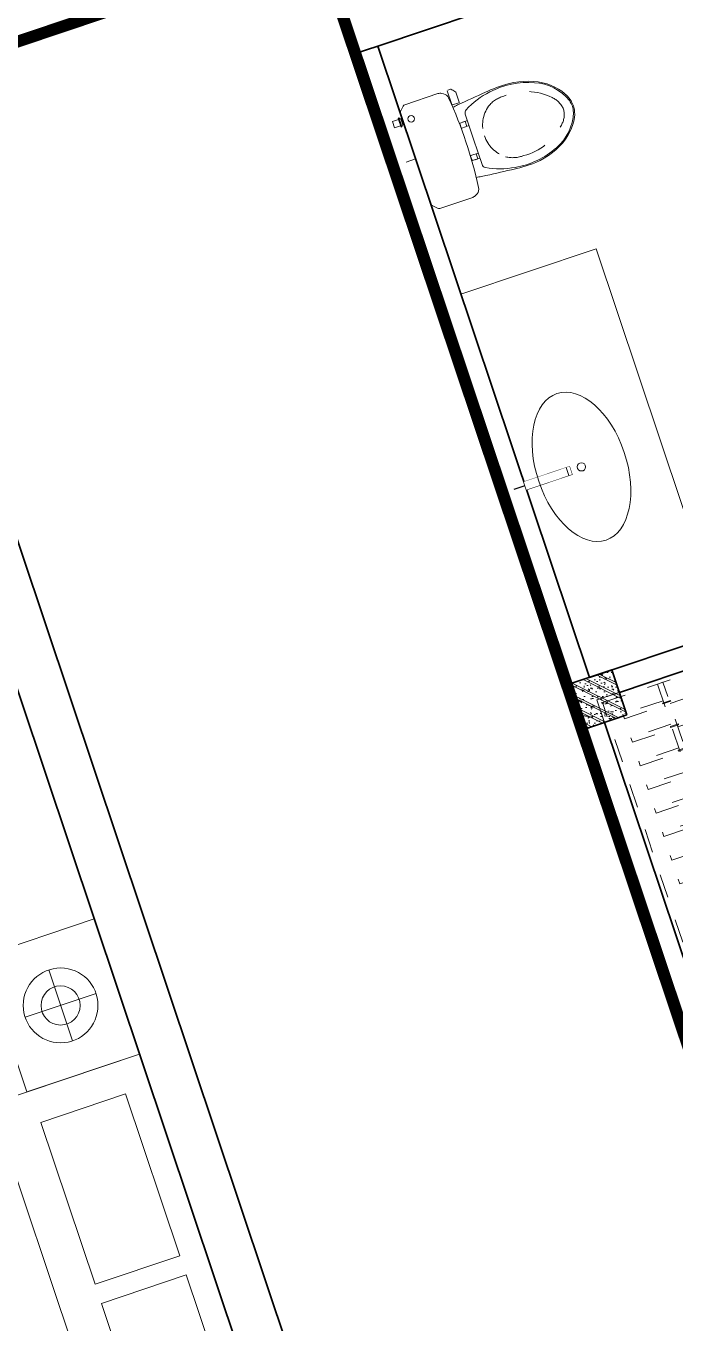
# Model space of a CAD drawing. Header units: metres. Extents: x 568332 to 569219, y 2065964 to 2066430.
# Drawn here: x 568511.16 to 568513.89, y 2066160.02 to 2066165.47 of the extents above; entities that cross this region are included whole.
import ezdxf

# ---------------------------------------------------------------- set-up
doc = ezdxf.new("R2010")
doc.units = ezdxf.units.M
for name, pattern in [('CENTER', [2, 1.25, -0.25, 0.25, -0.25]), ('HIDDEN', [0.375, 0.25, -0.125]), ('X-5M-G-MB PHONGNGU$0$HIDDEN2', [0.1875, 0.125, -0.0625]), ('xref-thap C (mb tang 32-2)$0$HIDDEN', [0.375, 0.25, -0.125])]:
    doc.linetypes.add(name, pattern=pattern)
doc.layers.get('0').update_dxf_attribs({"linetype": 'CONTINUOUS'})
doc.layers.get('DEFPOINTS').update_dxf_attribs({"linetype": 'CONTINUOUS'})
for name, color, linetype, lineweight in [('-CENTER', 143, 'CENTER', 13), ('-CONCRETE', 1, 'CONTINUOUS', 35), ('-DIM', 9, 'CONTINUOUS', 13), ('-FURNITURE', 46, 'CONTINUOUS', 9), ('-HATCH', 8, 'CONTINUOUS', 5), ('-LINE1', 7, 'CONTINUOUS', 18), ('-STEEL1', 1, 'CONTINUOUS', 35), ('-WALL', 4, 'CONTINUOUS', 35)]:
    doc.layers.add(name, color=color, linetype=linetype, lineweight=lineweight)
doc.layers.add('-RANH GIOI LO DAT', color=12, linetype='CONTINUOUS')

# ---------------------------------------------------------------- blocks, each defined once
blk = doc.blocks.new('M23-T3')
at = {"layer": '-RANH GIOI LO DAT', "linetype": 'HIDDEN', "ltscale": 10, "const_width": 50}
blk.add_lwpolyline([(193849.0853044649, -417513.9444146093), (193849.0853036951, -436932.6261630398), (202849.0853033838, -437357.6637355022), (202849.0853044041, -417513.9444152254)], close=True, dxfattribs=at)
blk = doc.blocks.new('A$C8a974c9c')
for p, q in [((1750.087982669494, 2957.416116623174), (1750.087982669657, 2642.58393779996)), ((1592.671893257969, 2800.000027211493), (1907.504072081182, 2800.000027211652)), ((1342.999452652235, 2500.000027214177), (1342.999452652119, 700.000027214177)), ((1750.087982669345, 242.5839378051005), (1750.087982669549, 557.4161166283138)), ((1592.67189325784, 400.0000272168018), (1907.504072081053, 400.0000272166017))]:
    blk.add_line(p, q)
for points in [[(1999.999452652235, 3100.000027209127), (1500.176512686827, 3100.000027209127), (1500.176512686827, 2500.000027214177), (1999.999452652235, 2500.000027214177)], [(1890.999452652235, 2360.000027214177), (1514.499452652235, 2360.000027214177), (1514.499452652148, 1642.500027214177), (1890.999452652148, 1642.500027214177)], [(1890.99945265209, 840.000027214177), (1514.49945265209, 840.000027214177), (1514.499452652148, 1557.500027214177), (1890.999452652148, 1557.500027214177)], [(1999.999452652119, 100.0000272192265), (1500.17651268671, 100.0000272192265), (1500.17651268671, 700.000027214177), (1999.999452652119, 700.000027214177)]]:
    blk.add_lwpolyline(points, close=True)
blk.add_lwpolyline([(1999.999452652235, 2500.000027214177), (-0.0005473477649502456, 2500.000027214177), (-0.0005473478813655674, 700.000027214177), (1999.999452652119, 700.000027214177), (1999.999452652235, 2500.000027214177)])
for centre, radius in [((1750.087982669561, 2800.000027211581), 157.4160894116067), ((1750.087982669561, 2800.000027211581), 82.41608941160666), ((1750.087982669432, 400.0000272166926), 157.4160894116067), ((1750.087982669432, 400.0000272166926), 82.41608941160666)]:
    blk.add_circle(centre, radius)
blk = doc.blocks.new('M22-T3')
at = {"layer": '-FURNITURE'}
blk.add_lwpolyline([(195719.9853458562, -353513.7632873619), (196869.9853452654, -353513.7632873941), (196869.9853452654, -354013.5862274242), (195719.9853458562, -354013.5862273918)], close=True, dxfattribs=at)
at = {"layer": '-RANH GIOI LO DAT', "linetype": 'HIDDEN', "ltscale": 10, "const_width": 50}
blk.add_lwpolyline([(193269.9853458561, -351313.7632874697), (193269.9853445153, -371157.4826077649), (199275.5518657939, -371441.1038758201), (204269.9853444727, -366676.9729739521), (204269.9853453184, -351313.7632879182)], close=True, dxfattribs=at)
at = {"layer": '-WALL'}
for p, q in [((194769.9853458564, -353313.7632873694), (200269.9853452557, -353313.7632873694)), ((195169.9853458561, -353513.7632873177), (200069.9853452553, -353513.7632874984))]:
    blk.add_line(p, q, dxfattribs=at)
at = {"layer": '-FURNITURE', "xscale": -1, "rotation": 270}
blk.add_blockref('A$C8a974c9c', (196769.9853180462, -355513.7627400786), dxfattribs=at)
blk = doc.blocks.new('*U187')
at = {"linetype": 'X-5M-G-MB PHONGNGU$0$HIDDEN2'}
for points in [[(0, 600.0000000004657), (0, 0), (1636.196318108544, -5.568266150429466e-10), (1636.196318108544, 599.9999999999088)], [(1616.196318108544, 579.9996613718355), (1616.196318108544, 19.99966137183562), (20, 20.00000000046566), (20, 580.0000000004657)], [(1616.196318108544, 286.6991212949177), (1616.196318108544, 313.0991212948245), (20, 313.0991212953813), (19.99999859370291, 286.6991212952417)], [(113.7817614636733, 319.1750910408318), (109.4317788550979, 319.1750910408318), (109.4317788550979, 280.441767644881), (113.7817614636733, 280.441767644881)], [(227.7817614636733, 319.1750910407849), (223.4317788550979, 319.1750910407849), (223.4317788550979, 280.4417676448341), (227.7817614636733, 280.4417676448341)], [(341.7817614636733, 319.175091040738), (337.4317788550979, 319.175091040738), (337.4317788550979, 280.4417676447872), (341.7817614636733, 280.4417676447872)], [(455.7817614636733, 319.1750910406911), (451.4317788550979, 319.1750910406911), (451.4317788550979, 280.4417676447403), (455.7817614636733, 280.4417676447403)], [(569.7817614636733, 319.1750910406442), (565.431778855098, 319.1750910406442), (565.431778855098, 280.4417676446934), (569.7817614636733, 280.4417676446934)], [(683.7817614636733, 319.1750910405973), (679.431778855098, 319.1750910405973), (679.431778855098, 280.4417676446465), (683.7817614636733, 280.4417676446465)], [(797.7817614636733, 319.1750910405504), (793.431778855098, 319.1750910405504), (793.431778855098, 280.4417676445996), (797.7817614636733, 280.4417676445996)], [(911.7817614636733, 319.1750910405035), (907.431778855098, 319.1750910405035), (907.431778855098, 280.4417676445527), (911.7817614636733, 280.4417676445527)], [(1025.781761463673, 319.1750910404566), (1021.431778855098, 319.1750910404566), (1021.431778855098, 280.4417676445057), (1025.781761463673, 280.4417676445057)], [(1139.781761463673, 319.1750910404097), (1135.431778855098, 319.1750910404097), (1135.431778855098, 280.4417676444588), (1139.781761463673, 280.4417676444588)], [(1253.781761463673, 319.1750910403628), (1249.431778855098, 319.1750910403628), (1249.431778855098, 280.4417676444119), (1253.781761463673, 280.4417676444119)], [(1367.781761463673, 319.1750910403159), (1363.431778855098, 319.1750910403159), (1363.431778855098, 280.441767644365), (1367.781761463673, 280.441767644365)], [(1481.781761463673, 319.175091040269), (1477.431778855098, 319.175091040269), (1477.431778855098, 280.4417676443181), (1481.781761463673, 280.4417676443181)], [(1595.781761463673, 319.175091040222), (1591.431778855098, 319.175091040222), (1591.431778855098, 280.4417676442712), (1595.781761463673, 280.4417676442712)]]:
    blk.add_lwpolyline(points, close=True, dxfattribs=at)
for points in [[(122.2409142897814, 313.1103512093413), (122.2409142897814, 515.2497102723445), (100.1765458012815, 515.2497102723445), (100.1765458012815, 313.1103512093413)], [(236.2409142897814, 313.1103512092944), (236.2409142897814, 515.2497102722975), (214.1765458012815, 515.2497102722975), (214.1765458012815, 313.1103512092944)], [(350.2409142897814, 313.1103512092475), (350.2409142897814, 515.2497102722507), (328.1765458012815, 515.2497102722507), (328.1765458012815, 313.1103512092475)], [(464.2409142897814, 313.1103512092006), (464.2409142897814, 515.2497102722037), (442.1765458012815, 515.2497102722037), (442.1765458012815, 313.1103512092006)], [(578.2409142897814, 313.1103512091537), (578.2409142897814, 515.2497102721569), (556.1765458012815, 515.2497102721569), (556.1765458012815, 313.1103512091537)], [(692.2409142897814, 313.1103512091068), (692.2409142897814, 515.24971027211), (670.1765458012815, 515.24971027211), (670.1765458012815, 313.1103512091068)], [(806.2409142897814, 313.1103512090599), (806.2409142897814, 515.249710272063), (784.1765458012815, 515.249710272063), (784.1765458012815, 313.1103512090599)], [(920.2409142897814, 313.110351209013), (920.2409142897814, 515.2497102720162), (898.1765458012815, 515.2497102720162), (898.1765458012815, 313.110351209013)], [(1034.240914289781, 313.1103512089661), (1034.240914289781, 515.2497102719692), (1012.176545801281, 515.2497102719692), (1012.176545801281, 313.1103512089661)], [(1148.240914289781, 313.1103512089192), (1148.240914289781, 515.2497102719224), (1126.176545801281, 515.2497102719224), (1126.176545801281, 313.1103512089192)], [(1262.240914289781, 313.1103512088723), (1262.240914289781, 515.2497102718754), (1240.176545801281, 515.2497102718754), (1240.176545801281, 313.1103512088723)], [(1376.240914289781, 313.1103512088254), (1376.240914289781, 515.2497102718285), (1354.176545801281, 515.2497102718285), (1354.176545801281, 313.1103512088254)], [(1490.240914289781, 313.1103512087785), (1490.240914289781, 515.2497102717816), (1468.176545801281, 515.2497102717816), (1468.176545801281, 313.1103512087785)], [(1604.240914289781, 313.1103512087315), (1604.240914289781, 515.2497102717347), (1582.176545801281, 515.2497102717347), (1582.176545801281, 313.1103512087315)], [(100.1765458012815, 286.7103512094345), (100.1765458012815, 92.0852110228024), (122.2409142897814, 92.0852110228024), (122.2409142897814, 286.7103512094345)], [(214.1765458012815, 286.7103512093876), (214.1765458012815, 92.08521102275549), (236.2409142897814, 92.08521102275549), (236.2409142897814, 286.7103512093876)], [(328.1765458012815, 286.7103512093407), (328.1765458012815, 92.08521102270858), (350.2409142897814, 92.08521102270858), (350.2409142897814, 286.7103512093407)], [(442.1765458012815, 286.7103512092938), (442.1765458012815, 92.08521102266168), (464.2409142897814, 92.08521102266168), (464.2409142897814, 286.7103512092938)], [(556.1765458012815, 286.7103512092469), (556.1765458012815, 92.08521102261477), (578.2409142897814, 92.08521102261477), (578.2409142897814, 286.7103512092469)], [(670.1765458012815, 286.7103512092), (670.1765458012815, 92.08521102256786), (692.2409142897814, 92.08521102256786), (692.2409142897814, 286.7103512092)], [(784.1765458012815, 286.7103512091531), (784.1765458012815, 92.08521102252095), (806.2409142897814, 92.08521102252095), (806.2409142897814, 286.7103512091531)], [(898.1765458012815, 286.7103512091062), (898.1765458012815, 92.08521102247404), (920.2409142897814, 92.08521102247404), (920.2409142897814, 286.7103512091062)], [(1012.176545801281, 286.7103512090592), (1012.176545801281, 92.08521102242715), (1034.240914289781, 92.08521102242715), (1034.240914289781, 286.7103512090592)], [(1126.176545801281, 286.7103512090123), (1126.176545801281, 92.08521102238024), (1148.240914289781, 92.08521102238024), (1148.240914289781, 286.7103512090123)], [(1240.176545801281, 286.7103512089654), (1240.176545801281, 92.08521102233333), (1262.240914289781, 92.08521102233333), (1262.240914289781, 286.7103512089654)], [(1354.176545801281, 286.7103512089186), (1354.176545801281, 92.08521102228642), (1376.240914289781, 92.08521102228642), (1376.240914289781, 286.7103512089186)], [(1468.176545801281, 286.7103512088717), (1468.176545801281, 92.0852110222395), (1490.240914289781, 92.0852110222395), (1490.240914289781, 286.7103512088717)], [(1582.176545801281, 286.7103512088247), (1582.176545801281, 92.0852110221926), (1604.240914289781, 92.0852110221926), (1604.240914289781, 286.7103512088247)]]:
    blk.add_lwpolyline(points, dxfattribs=at)
blk = doc.blocks.new('A$C18091ED7')
for p, q in [((9.957147995010018e-09, -42.13376978135784), (0, -3.786117304116488e-07)), ((146.1412317672475, -26.59467297248193), (179.181621938591, -26.59467296488583)), ((146.1412317672475, -26.59467297248193), (146.1412317680188, -30.17859706786112)), ((146.1412317680188, -30.17859706786112), (165.7503655985456, -30.17859706340823)), ((153.0594147269658, -36.79204952501459), (146.1412317680188, -30.17859706786112)), ((152.3191092506386, -2.717133611440659e-07), (152.3191092568413, -26.59467297093943)), ((152.3191092506386, -2.717133611440659e-07), (179.1816219322718, -2.654269337654114e-07)), ((153.0594147269658, -36.79204952501459), (165.7503656001572, -36.79204952192958)), ((153.0594147275151, -39.73033438943094), (153.0594147269658, -36.79204952501459)), ((153.0594147275151, -39.73033438943094), (178.4413164740145, -39.73033438349376)), ((153.0594147275151, -39.73033438943094), (178.4413164740145, -39.73033438349376)), ((153.0594147275151, -39.73033438943094), (153.0594147281554, -42.13376974494895)), ((185.3594994290725, -30.17859705851879), (165.7503655985456, -30.17859706340823)), ((178.4413164733487, -36.79204951884458), (165.7503656001572, -36.79204952192958)), ((185.3594994290725, -30.17859705851879), (178.4413164733487, -36.79204951884458)), ((178.4413164733487, -36.79204951884458), (178.4413164740145, -39.73033438349376)), ((178.4413164740145, -39.73033438349376), (178.4413164746547, -42.1337697392446)), ((179.1816219322718, -2.654269337654114e-07), (179.181621938591, -26.59467296488583)), ((179.181621938591, -26.59467296488583), (185.3594994283012, -26.59467296337243)), ((185.3594994283012, -26.59467296337243), (185.3594994290725, -30.17859705851879)), ((-83.25994817525861, -267.3592828898691), (-83.259948167517, -299.9634285944048)), ((-62.88950393904452, -265.3807882612164), (-81.28145355204106, -265.3807882657275)), ((-60.91100931491019, -267.3592828844266), (-60.91100930728498, -299.9634285889624)), ((60.9110093945892, -267.3592828557594), (60.9110094022144, -299.9634285600623)), ((62.88950401780676, -265.3807882316178), (81.2814536308033, -265.3807882273395)), ((83.25994825493763, -267.3592828505498), (83.25994826256283, -299.9634285550856)), ((165.3959958605519, -261.9873972070927), (165.3959958671003, -289.7349902229907)), ((167.8691141396885, -259.5142789271486), (228.0810223811895, -259.5142789128586)), ((230.5541406641933, -274.3229751045001), (230.5541406613593, -261.9873971916386)), ((-83.25994817257379, -278.4883151478134), (-83.25994817046012, -287.6388527823146)), ((-60.91100930959874, -290.0299398849311), (-83.25994816994717, -290.0299398901407)), ((60.91100939990065, -290.029939856031), (83.25994826024908, -290.0299398510542)), ((83.25994825750604, -278.488315108727), (83.2599482596197, -287.6388527429954)), ((167.8691141472664, -292.2081085020036), (206.7175896017579, -292.2081084926904))]:
    blk.add_line(p, q)
for points in [[(230.0000000517721, -218.5046414944518, -0.1374073801801567), (225.4781190853137, -234.6482587013161), (221.7949787454636, -240.7070387715066, -0.2360805181595358), (198.2560902649639, -255.4947853636986, -0.0519608230665726), (-198.2560901437319, -255.4947854572965, -0.236080518165078), (-221.7949786317113, -240.7070388760185), (-225.4781189743626, -234.6482588077488, -0.1374073801809237), (-229.9999999484608, -218.5046416030382), (-229.9999999831671, -71.98694829508895, -0.1989123673786679), (-226.3782021181105, -63.2431547633314), (-208.8906150607545, -45.75556769772083, -0.1989123673792025), (-200.1468215308087, -42.13376982865157), (9.971699910238385e-09, -42.13376978135784), (200.1468215506357, -42.13376973403501, -0.1989123673792025), (208.8906150822841, -45.75556759897154), (226.3782021480001, -63.24315465634572, -0.1989123673791691), (230.0000000170658, -71.98694818626973)], [(144.14367173758, -618.9627606730501, -0.2124047892419209), (26.30999211127346, -734.491494372196, -0.0276853236339062), (-0.5628229983012716, -738.609219571983, -0.0222792448073508), (-26.30999181118386, -734.4914943844487, -0.2124047892421136), (-144.1436714920528, -618.9627607410075, -0.1427957259999892), (-167.2376623962118, -428.0139674870588, -0.0930051380368448), (-127.9331820271946, -309.1271633332653, -0.2564387014614383), (-111.240849547703, -299.9634286007786), (4.746470949612558e-08, -299.9634285748762), (111.2408496426324, -299.9634285482753, -0.2564387014619951), (127.933182126606, -309.1271632729331, -0.0930051380368741), (167.2376625517572, -428.0139674081001, -0.1427957260000456)]]:
    blk.add_lwpolyline(points, format="xyb", close=True)
at = {"linetype": 'xref-thap C (mb tang 32-2)$0$HIDDEN', "ltscale": 100}
blk.add_lwpolyline([(61.00044987679576, -669.0176259216969, -0.1990312026443698), (1.417429302819073e-07, -698.769823720475, -0.1990312026443799), (-61.00044960746891, -669.0176259504806, -0.2189240232571595), (-131.9321382956405, -478.313622940972, -0.1537914605682739), (-112.4681372026971, -403.989815428853, -0.2367011859554165), (5.876427167095244e-08, -347.5870280214876, -0.2367011859554843), (112.4681373467611, -403.9898153757968, -0.1537914605681893), (131.9321384748619, -478.313622878748, -0.2189240232571754)], format="xyb", close=True, dxfattribs=at)
blk.add_circle((165.7503656100234, -78.39166221523192), 13.90362011701458)
for centre, radius, start, end in [((-81.28145355158267, -267.3592828894034), 1.978494623656905, 90.00000001354867, 180.0000000133402), ((-62.88950393858613, -267.3592828848923), 1.978494623656905, 1.334021322268115e-08, 90.00000001354867), ((62.88950401826514, -267.3592828552937), 1.978494623656905, 90.00000001354867, 180.0000000133402), ((81.28145363126168, -267.3592828510155), 1.978494623656905, 1.334021322268115e-08, 90.00000001354867), ((167.8691141402633, -261.9873972065106), 2.473118279571131, 90.00000001354867, 180.0000000133402), ((167.8691141466952, -289.7349902224087), 2.473118279571131, 180.0000000133402, 270.0000000135486), ((206.717589598069, -276.6690117186226), 15.53909677420133, 270.0000000135486, 306.4658507565522), ((168.3527972659103, -224.7572911087773), 80.08895368617857, 306.4658507565522, 320.3122930343796), ((228.0810223845983, -274.3229751050822), 2.473118279571131, 320.3122930343796, 1.334021322268115e-08)]:
    blk.add_arc(centre, radius, start, end)
for points, knots in [([(-155.6468228230951, -259.4535552573798), (-156.6353001506941, -267.2522313103836), (-164.2940232875517, -328.394745314552), (-169.1545302536251, -385.0939582949213), (-183.68571763406, -527.7705276800843), (-135.602968026873, -679.1126648240606), (-50.29344375100118, -735.2493608418445), (-19.70048385594782, -741.0901266933652), (1.531116140540689e-07, -743.6724421556864)], [130.6139379315478, 130.6139379315478, 130.6139379315478, 130.6139379315478, 152.8521090939923, 311.1293507817257, 417.703951170228, 561.3833927516608, 697.6926317810714, 710.812262267882, 710.812262267882, 710.812262267882, 710.812262267882]), ([(155.6468228994709, -259.4535551877343), (156.6353002305841, -267.2522312389628), (164.2940233960289, -328.3947452375724), (169.1545303888706, -385.0939582149149), (183.6857178367027, -527.7705275934422), (135.6029683008201, -679.1126647599449), (50.29344405157826, -735.2493608178338), (19.70048415924612, -741.0901266841101), (1.530679583083838e-07, -743.6724421554536)], [130.613937934949, 130.613937934949, 130.613937934949, 130.613937934949, 152.8521090939923, 311.1293507817257, 417.703951170228, 561.3833927516608, 697.6926317810714, 710.812262267882, 710.812262267882, 710.812262267882, 710.812262267882])]:
    blk.add_open_spline(points, degree=3, knots=knots)
blk = doc.blocks.new('Sink_Cicle')
blk.add_lwpolyline([(17.49999987077899, -50.00226151314564), (-17.49999987077899, -49.99773848685436), (-17.51615354442038, -252.2967581441626), (17.48384613892995, -252.3012811850058)], close=True)
blk.add_circle((0, -300), 17.5)
at = {"layer": 'DEFPOINTS'}
blk.add_line((0, -100), (0, 0), dxfattribs=at)
blk.add_wipeout([(17.499999870775355, -50.00226151314928), (-17.49999987078263, -49.99773848685436), (-17.516153544427652, -252.29675814416623), (17.48384613892631, -252.3012811850058)])
at = {"layer": '-FURNITURE', "linetype": 'Continuous'}
blk.add_ellipse((0, -300), major_axis=(-325, 0), ratio=0.5846153846153846, dxfattribs=at)
blk.add_line((-17.51421511289664, -237.2967582757119), (17.48578462866135, -237.3012813020032))
blk = doc.blocks.new('18x35')
at = {"layer": '-HATCH'}
h = blk.add_hatch(dxfattribs=at)
h.set_pattern_fill('CHAU-01', color=256, scale=10, angle=-1.272221872585407e-14, pattern_type=2)
h.set_pattern_definition([(49.99999999999999, (0, 0), (71.72601826007535, -6.275213498259527), [7.5, -82.5]), (355, (0, 0), (-13.87513336129999, 75.21921337000119), [6, -66]), (100.4514, (5.977167999997619, -0.5229339999999638), (57.85093817140217, 68.94395420609534), [6.374019000000001, -70.1142112]), (46.18419999999998, (0, 20), (106.7241048625644, -16.55190143290183), [11.25, -123.75]), (96.63559999999998, (8.89367449999554, 18.62066930000003), (93.46627055487036, 97.41178709004416), [9.561028799999994, -105.1713]), (351.1842, (0, 20), (93.46619451336275, 97.41186009253245), [9, -99]), (20.99999999999998, (10, 15), (59.69070521184616, -40.2618890665339), [7.5, -82.5]), (326.0000000000001, (10, 15), (24.33153319215819, 72.5150045046853), [6, -66]), (71.45139999999999, (14.97422329999972, 11.64483940000002), (84.022262858149, 32.25304967099522), [6.374019000000001, -70.1142112]), (37.49999999999998, (0, 0), (1.215985531729074, 33.28938538313115), [0, -65.19999999999999, 0, -67, 0, -66.25]), (7.499999999999987, (0, 0), (26.30695374421487, 39.44117118823602), [0, -38.2, 0, -63.7, 0, -25.25]), (327.5, (-22.30000000000291, 0), (53.3822436172409, -2.255487173437988), [0, -25, 0, -78, 0, -103.5]), (317.5, (-32.30000000000291, 0), (58.31861693423862, 10.01049823323176), [0, -32.5, 0, -51.8, 0, -73.5]), (44.99999999999999, (0, 0), (-30.05203820042826, 30.05203820042828), []), (44.99999999999999, (0, 12.25), (-30.05203820042826, 30.05203820042828), [])])
h.paths.add_polyline_path([(96508.03118051568, 47993.04977023201), (96508.03118051568, 47793.04977023201), (96708.03118051568, 47793.04977023201), (96708.03118051568, 47993.04977023201)])
at = {"layer": '-STEEL1'}
blk.add_lwpolyline([(96508.03118051568, 47793.04977023201), (96708.03118051568, 47793.04977023201), (96708.03118051568, 47993.04977023201), (96508.03118051568, 47993.04977023201)], close=True, dxfattribs=at)
blk = doc.blocks.new('M1-T3')
at = {"layer": '-CONCRETE', "color": 1, "linetype": 'HIDDEN', "ltscale": 10, "const_width": 50}
blk.add_lwpolyline([(191581.7177010371, 50951.98888872014), (197581.6939540912, 50951.98888872005), (197581.7429788466, 30952.01227472891), (191581.7667257926, 30952.01227472891)], close=True, dxfattribs=at)
at = {"layer": '-FURNITURE'}
for points in [[(197481.7286020505, 38651.57990803725), (197481.7188049213, 40351.2799648517), (196881.7188049213, 40351.2799648517), (196881.7188049213, 38651.57990813792)], [(196931.6649500865, 34151.88665804295), (196931.7217102849, 38551.57990816816), (197481.7223032412, 38551.57990806292), (197481.6655430428, 34151.88665793771)]]:
    blk.add_lwpolyline(points, close=True, dxfattribs=at)
at = {"layer": '-LINE1', "lineweight": 18}
blk.add_lwpolyline([(191581.7411493842, 50951.93153578669), (197581.7174024383, 50951.9315357866), (197581.7664271937, 30951.95492153367), (191581.7901741396, 30951.95492153367)], close=True, dxfattribs=at)
at = {"layer": '-WALL'}
for p, q in [((197581.7223051229, 48951.83150561327), (197581.7581737287, 33951.64109416441)), ((197481.7258019056, 41451.70542202845), (195931.6372135567, 41451.7054221219)), ((197481.7258016421, 38651.57990803722), (197481.7258019056, 41451.70542202845)), ((196631.5539281613, 38651.57990827218), (197481.7258016421, 38651.57990803722)), ((197382.0724672841, 38551.57990803725), (196631.5539281439, 38551.57990827221)), ((197481.761238154, 34151.64109416441), (197482.0724672841, 38451.69380030864))]:
    blk.add_line(p, q, dxfattribs=at)
at = {"layer": '-WALL', "color": 2}
blk.add_line((197481.7258019056, 41451.70542202845), (197581.7398878678, 41451.70565649414), dxfattribs=at)
at = {"layer": '-FURNITURE', "xscale": -1, "rotation": 270}
blk.add_blockref('A$C18091ED7', (197523.8610099134, 40951.49269343012), dxfattribs=at)
at = {"layer": '-FURNITURE', "extrusion": (0, 0, -1), "xscale": 0.916666666665974, "yscale": 0.916666666665974, "zscale": -0.916666666665974, "rotation": 270}
blk.add_blockref('*U187', (-197481.7286020328, 38551.57990803725), dxfattribs=at)
at = {"layer": '-STEEL1'}
blk.add_blockref('18x35', (100874.0412875377, -9341.669769820448), dxfattribs=at)
at = {"layer": '-FURNITURE', "xscale": -1, "rotation": 270}
blk.add_blockref('Sink_Cicle', (197531.7237034859, 39501.42993649481), dxfattribs=at)

msp = doc.modelspace()

# ---------------------------------------------------------------- block references
at = {"layer": '-CENTER', "xscale": 0.001, "yscale": 0.001, "zscale": 0.001, "rotation": 288.5514997340802}
msp.add_blockref('M23-T3', (568843.6697477545, 2066490.972829003), dxfattribs=at)

# ---------------------------------------------------------------- next in the draw order: block references
at = {"layer": '-CENTER', "xscale": 0.001, "yscale": 0.001, "zscale": 0.001, "rotation": 288.5514997335048}
msp.add_blockref('M22-T3', (568783.9571129996, 2066460.829431918), dxfattribs=at)

# ---------------------------------------------------------------- next in the draw order: block references
at = {"layer": '-DIM', "xscale": -0.001, "yscale": 0.001, "zscale": 0.001, "rotation": 18.5516401755757}
msp.add_blockref('M1-T3', (568713.0502670519, 2066188.919518672), dxfattribs=at)

doc.saveas('drawing.dxf')
